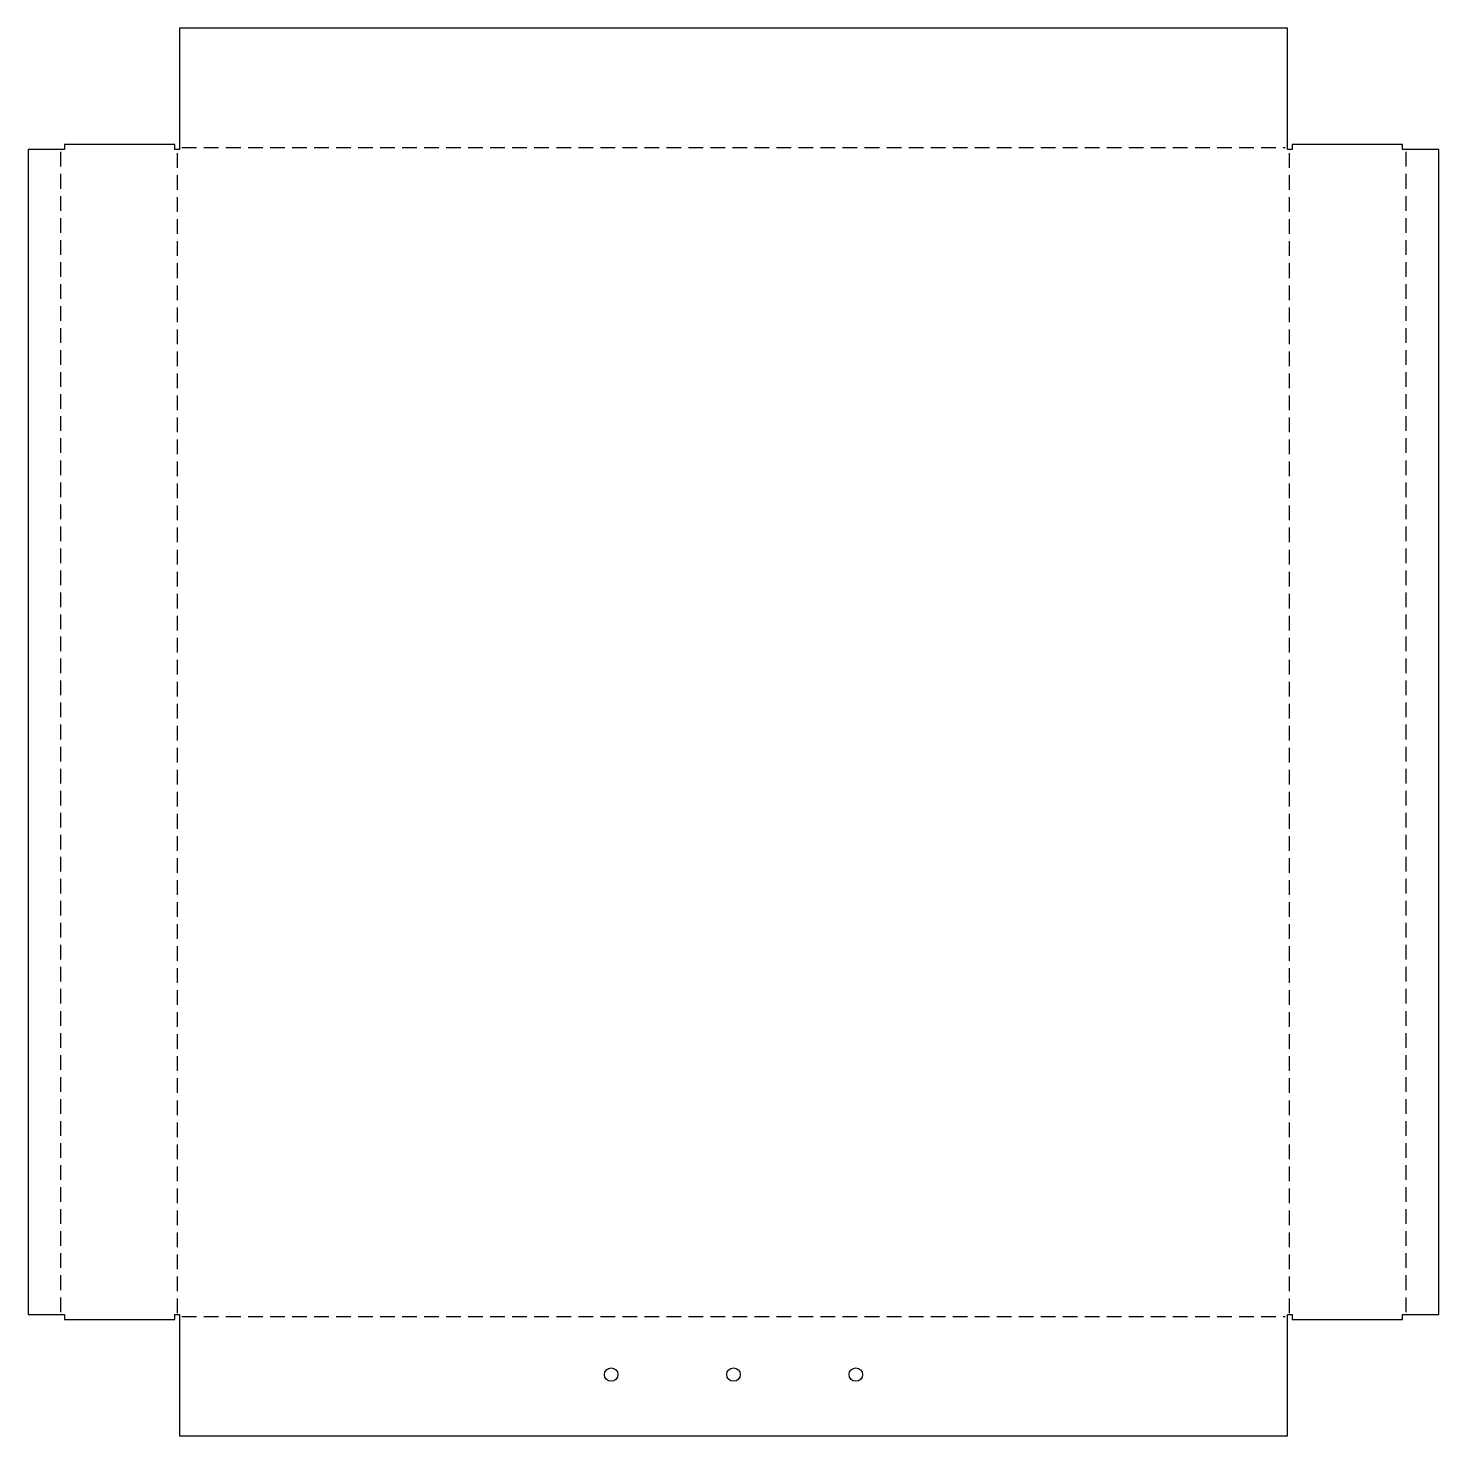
# Model space of a CAD drawing. Header units: millimetres. Extents: x -60 to 517, y -48 to 528.
import ezdxf

# ---------------------------------------------------------------- set-up
doc = ezdxf.new("R2010")
doc.units = ezdxf.units.MM
doc.linetypes.add('DASHED', pattern=[9, 6, -3])
doc.layers.get('0').update_dxf_attribs({"linetype": 'CONTINUOUS'})

msp = doc.modelspace()

# ---------------------------------------------------------------- linework, layer by layer
at = {"linetype": 'CONTINUOUS'}
for p, q in [((454.9, 527.562), (2.1, 527.562)), ((2.1, 527.562), (2.1, 478)), ((454.9, 478), (454.9, 527.562)), ((0.2, 480), (-44.843, 480)), ((-44.843, 480), (-44.843, 478)), ((0.2, 478), (0.2, 480)), ((501.843, 480), (456.8, 480)), ((456.8, 480), (456.8, 478)), ((501.843, 478), (501.843, 480)), ((-44.843, 478), (-59.7242, 478)), ((-59.7242, 478), (-59.7242, 2)), ((2.1, 478), (0.2, 478)), ((456.8, 478), (454.9, 478)), ((516.7242, 478), (501.843, 478)), ((516.7242, 2), (516.7242, 478)), ((-59.7242, 2), (-44.843, 2)), ((-44.843, 2), (-44.843, 0)), ((-44.843, 0), (0.2, 0)), ((0.2, 0), (0.2, 2)), ((0.2, 2), (2.1, 2)), ((2.1, 2), (2.1, -47.562)), ((454.9, -47.562), (454.9, 2)), ((454.9, 2), (456.8, 2)), ((456.8, 2), (456.8, 0)), ((456.8, 0), (501.843, 0)), ((501.843, 0), (501.843, 2)), ((501.843, 2), (516.7242, 2)), ((2.1, -47.562), (454.9, -47.562))]:
    msp.add_line(p, q, dxfattribs=at)
at = {"linetype": 'DASHED'}
for p, q in [((3.1, 478.781), (453.9, 478.781)), ((-46.343, 3), (-46.343, 477)), ((1.219, 2.5), (1.219, 477.5)), ((455.781, 2.5), (455.781, 477.5)), ((503.343, 3), (503.343, 477)), ((3.1, 1.219), (453.9, 1.219))]:
    msp.add_line(p, q, dxfattribs=at)
at = {"linetype": 'CONTINUOUS'}
for centre in [(178.5, -22.562), (228.5, -22.562), (278.5, -22.562)]:
    msp.add_circle(centre, 2.75, dxfattribs=at)

doc.saveas('drawing.dxf')
